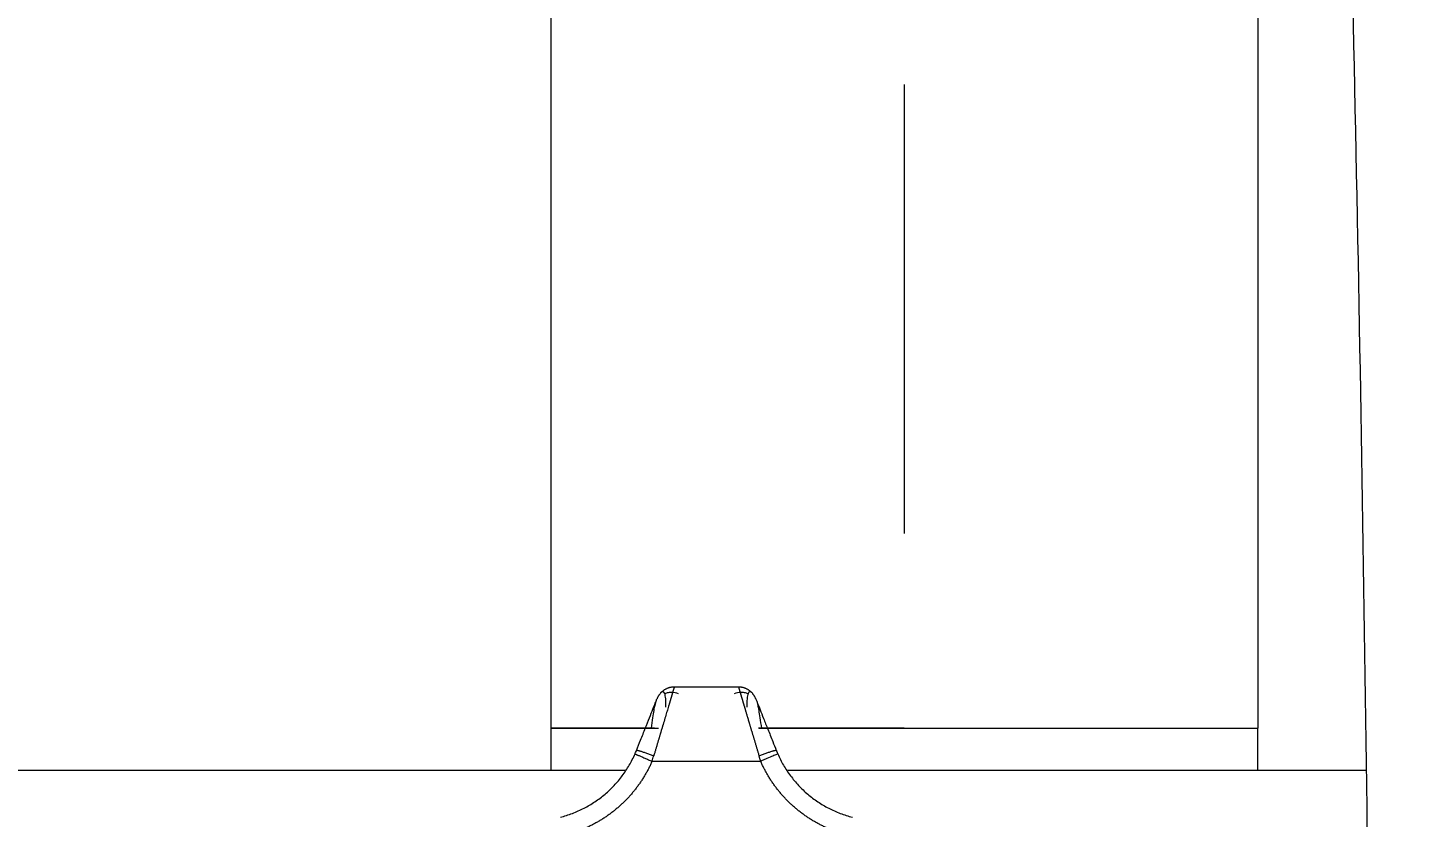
# Model space of a CAD drawing. Extents: x 19821 to 22981, y -91 to 2224.
# Drawn here: x 21851.72 to 21900.93, y 528.38 to 556.28 of the extents above; entities that cross this region are included whole.
import ezdxf

# ---------------------------------------------------------------- set-up
doc = ezdxf.new("R2010")
doc.units = 0
doc.header["$LTSCALE"] = 10
doc.header["$MEASUREMENT"] = 0
doc.header["$PDMODE"] = 3
doc.header["$PDSIZE"] = -10
doc.linetypes.add('CENTER2', pattern=[28.575, 19.05, -3.175, 3.175, -3.175])
doc.layers.get('0').update_dxf_attribs({"linetype": 'CONTINUOUS'})
doc.layers.get('DEFPOINTS').update_dxf_attribs({"linetype": 'CONTINUOUS'})
doc.layers.add('1', color=7, linetype='CONTINUOUS')
doc.layers.add('Cneter', color=1, linetype='CENTER2', lineweight=13)
doc.styles.add('Daelim Dimension', font='NanumGothic.ttf')
doc.dimstyles.new('DEFAULT', dxfattribs={"dimscale": 2, "dimtxt": 2, "dimasz": 2, "dimexe": 0, "dimexo": 2, "dimgap": 1, "dimtad": 1, "dimdec": 1, "dimzin": 9, "dimdsep": 46, "dimtxsty": 'Daelim Dimension', "dimcen": 0.5, "dimclrd": 5, "dimclre": 5, "dimclrt": 256, "dimadec": 1, "dimazin": 0, "dimtfac": 1, "dimtdec": 1, "dimtix": 1, "dimtmove": 0, "dimatfit": 3, "dimfxl": 1, "dimtolj": 1, "dimtzin": 1, "dimlwd": 9, "dimlwe": 9, "dimarcsym": 0})

# ---------------------------------------------------------------- blocks, each defined once
blk = doc.blocks.new('*D18')
at = {"color": 5, "lineweight": 9, "ltscale": 0.5, "transparency": 16777216}
for p, q in [((21836.723, 1429.779), (22153.24, 1429.779)), ((22151.24, 1421.779), (22151.24, 466.02)), ((21994.53, 458.02), (22153.24, 458.02))]:
    blk.add_line(p, q, dxfattribs=at)
at = {"color": 5, "ltscale": 0.5, "transparency": 16777216}
for points in [[(22149.907, 1421.779), (22152.573, 1421.779), (22151.24, 1429.779)], [(22149.907, 466.02), (22152.573, 466.02), (22151.24, 458.02)]]:
    blk.add_solid(points, dxfattribs=at)
at = {"layer": 'DEFPOINTS', "color": 0, "ltscale": 0.5, "transparency": 16777216}
for p in [(21832.723, 1429.779), (21990.53, 458.02), (22151.24, 458.02)]:
    blk.add_point(p, dxfattribs=at)
at = {"color": 7, "ltscale": 0.5, "transparency": 16777216, "insert": (22135.535, 943.9), "char_height": 20, "attachment_point": 5, "rotation": 90, "style": 'Daelim Dimension'}
blk.add_mtext('\\A1;(1140)', dxfattribs=at)

msp = doc.modelspace()

# ---------------------------------------------------------------- linework, layer by layer
at = {"layer": '1', "color": 7, "linetype": 'Continuous', "lineweight": 18}
for p, q in [((21870.223, 983.259), (21870.223, 531.52)), ((21895.223, 650.594), (21895.223, 531.52)), ((21876.86, 532.975), (21874.587, 532.975)), ((21870.223, 531.52), (21870.223, 530.02)), ((21870.223, 531.52), (21874.026, 531.52)), ((21873.893, 531.52), (21870.223, 531.52)), ((21882.723, 531.52), (21877.572, 531.52)), ((21877.584, 531.52), (21895.223, 531.52)), ((21882.723, 531.52), (21895.223, 531.52)), ((21895.223, 530.02), (21895.223, 531.52)), ((21872.854, 530.02), (21806.723, 530.02)), ((21899.059, 530.02), (21878.591, 530.02))]:
    msp.add_line(p, q, dxfattribs=at)
at = {"layer": '1', "color": 7, "linetype": 'Continuous', "lineweight": 13}
msp.add_line((21873.8, 530.35), (21877.646, 530.35), dxfattribs=at)
at = {"layer": '1', "color": 7, "linetype": 'Continuous', "lineweight": 18}
for points, knots in [([(21888.025, 779.952), (21888.238, 776.674), (21888.871, 766.862), (21889.908, 750.104), (21891.139, 729.096), (21892.387, 706.576), (21893.641, 682.796), (21894.898, 657.955), (21896.096, 632.352), (21897.183, 605.574), (21898.047, 579.459), (21898.685, 553.973), (21899.108, 529.283), (21899.322, 503.587), (21899.293, 476.977), (21899.026, 453.231), (21898.621, 432.733), (21898.167, 415.785), (21897.596, 399.297), (21896.921, 383.777), (21896.166, 369.722), (21895.365, 357.482), (21894.544, 347.062), (21893.721, 338.362), (21892.918, 331.244), (21892.151, 325.555), (21891.439, 321.11), (21890.809, 317.766), (21890.234, 315.091), (21889.642, 312.69), (21889.05, 310.635), (21888.371, 308.762), (21888.146, 308.254), (21888.188, 308.175), (21888.197, 308.169)], [0.4041142, 0.4041142, 0.4041142, 0.4041142, 0.4165351, 0.4412078, 0.4669387, 0.4944389, 0.5238962, 0.5535391, 0.584331, 0.615544, 0.6478333, 0.6746985, 0.7024416, 0.7310869, 0.7606885, 0.7912796, 0.8106884, 0.8300737, 0.8492597, 0.8679619, 0.8851419, 0.9006143, 0.9144439, 0.9267281, 0.9375794, 0.9471118, 0.9554287, 0.9626381, 0.9680855, 0.9748923, 0.9830338, 0.990006, 0.9987253, 1, 1, 1, 1]), ([(21891.093, 294.741), (21892.342, 294.758), (21894.542, 295.231), (21897.394, 297.194), (21899.544, 299.816), (21900.974, 302.588), (21901.905, 305.002), (21902.698, 307.439), (21903.347, 309.791), (21903.885, 312.006), (21904.45, 314.594), (21905.078, 317.85), (21905.834, 322.412), (21906.632, 328.121), (21907.464, 335.219), (21908.311, 343.851), (21909.156, 354.161), (21909.978, 366.257), (21910.758, 380.181), (21911.46, 395.64), (21912.059, 412.164), (21912.54, 429.215), (21912.975, 449.887), (21913.273, 473.877), (21913.332, 500.795), (21913.14, 526.801), (21912.734, 551.792), (21912.107, 577.589), (21911.251, 604.003), (21910.166, 631.064), (21908.966, 656.912), (21907.669, 682.633), (21906.341, 707.842), (21904.984, 732.245), (21903.643, 754.932), (21902.661, 770.587), (21902.13, 778.795), (21902.054, 779.952)], [0, 0, 0, 0, 0.0098692, 0.0185612, 0.0260259, 0.0349878, 0.0419891, 0.0482389, 0.0537814, 0.0586219, 0.0627631, 0.0698726, 0.0779196, 0.0871465, 0.0976336, 0.1094823, 0.1228, 0.1376865, 0.1542143, 0.1723311, 0.1910631, 0.2100056, 0.2289954, 0.2589947, 0.2880437, 0.3161446, 0.3433499, 0.3696884, 0.4013452, 0.4318616, 0.4619554, 0.4909507, 0.5220543, 0.5509332, 0.5778612, 0.6037331, 0.6079807, 0.6079807, 0.6079807, 0.6079807]), ([(21873.251, 530.737), (21873.3, 530.859), (21873.408, 531.13), (21873.566, 531.527), (21873.714, 531.9), (21873.834, 532.202), (21873.921, 532.42), (21873.968, 532.538), (21873.977, 532.561), (21873.977, 532.561)], [0, 0, 0, 0, 0.128875, 0.286698, 0.441451, 0.592421, 0.739904, 0.884651, 1, 1, 1, 1]), ([(21874.29, 532.259), (21874.294, 532.375), (21874.29, 532.565), (21874.255, 532.76), (21874.192, 532.83), (21874.137, 532.798), (21874.106, 532.765)], [0, 0, 0, 0, 0.271795, 0.527653, 0.76916, 1, 1, 1, 1]), ([(21874.741, 532.739), (21874.661, 532.768), (21874.539, 532.791), (21874.37, 532.777), (21874.288, 532.753), (21874.247, 532.737)], [0, 0, 0, 0, 0.480845, 0.738334, 1, 1, 1, 1]), ([(21874.541, 532.827), (21874.54, 532.824), (21874.539, 532.818), (21874.536, 532.808), (21874.533, 532.798), (21874.53, 532.788), (21874.526, 532.777), (21874.523, 532.766), (21874.52, 532.755), (21874.516, 532.743), (21874.513, 532.731), (21874.509, 532.719), (21874.506, 532.706), (21874.502, 532.693), (21874.498, 532.68), (21874.494, 532.667), (21874.49, 532.653), (21874.486, 532.639), (21874.482, 532.625), (21874.477, 532.61), (21874.473, 532.595), (21874.469, 532.58), (21874.464, 532.565), (21874.46, 532.549), (21874.455, 532.533), (21874.45, 532.517), (21874.445, 532.501), (21874.44, 532.484), (21874.435, 532.467), (21874.43, 532.449), (21874.425, 532.432), (21874.42, 532.414), (21874.414, 532.396), (21874.409, 532.378), (21874.4, 532.348), (21874.392, 532.323), (21874.387, 532.305)], [0, 0, 0, 0, 0.026091, 0.052313, 0.078649, 0.105098, 0.13166, 0.158334, 0.185118, 0.212013, 0.239016, 0.266127, 0.293345, 0.320668, 0.348096, 0.375627, 0.40326, 0.430994, 0.458828, 0.486761, 0.514791, 0.542917, 0.571138, 0.599454, 0.627862, 0.656362, 0.684952, 0.713632, 0.742401, 0.771256, 0.800198, 0.829226, 0.858337, 0.887532, 0.91681, 1, 1, 1, 1]), ([(21877.199, 532.737), (21877.159, 532.753), (21877.076, 532.777), (21876.907, 532.791), (21876.785, 532.768), (21876.706, 532.739)], [0, 0, 0, 0, 0.261666, 0.519154, 1, 1, 1, 1]), ([(21877.34, 532.765), (21877.309, 532.798), (21877.254, 532.83), (21877.191, 532.76), (21877.156, 532.565), (21877.153, 532.375), (21877.156, 532.259)], [0, 0, 0, 0, 0.230841, 0.472351, 0.728204, 1, 1, 1, 1]), ([(21877.469, 532.561), (21877.469, 532.561), (21877.479, 532.536), (21877.528, 532.413), (21877.619, 532.186), (21877.743, 531.872), (21877.897, 531.487), (21878.052, 531.098), (21878.154, 530.841), (21878.195, 530.737)], [0, 0, 0, 0, 0.118223, 0.265931, 0.416526, 0.570785, 0.728957, 0.890174, 1, 1, 1, 1]), ([(21873.918, 532.413), (21873.912, 532.397), (21873.896, 532.339), (21873.861, 532.157), (21873.817, 531.883), (21873.783, 531.656), (21873.765, 531.526)], [0, 0, 0, 0, 0.218753, 0.4571, 0.717514, 1, 1, 1, 1]), ([(21877.681, 531.526), (21877.663, 531.656), (21877.63, 531.883), (21877.586, 532.157), (21877.551, 532.339), (21877.535, 532.397), (21877.528, 532.413)], [0, 0, 0, 0, 0.28249, 0.542904, 0.781251, 1, 1, 1, 1]), ([(21873.199, 530.613), (21873.206, 530.628), (21873.224, 530.669), (21873.241, 530.71), (21873.251, 530.737)], [0, 0, 0, 0, 0.362334, 1, 1, 1, 1]), ([(21878.195, 530.737), (21878.206, 530.71), (21878.223, 530.669), (21878.24, 530.628), (21878.247, 530.613)], [0, 0, 0, 0, 0.637666, 1, 1, 1, 1])]:
    msp.add_open_spline(points, degree=3, knots=knots, dxfattribs=at)
for points, weights in [([(21874.587, 532.975), (21874.304, 532.975), (21874.077, 532.814), (21873.977, 532.561)], [1.04549496606, 0.957393552966, 0.997249027111, 1.16506138849]), ([(21877.469, 532.561), (21877.369, 532.814), (21877.143, 532.975), (21876.86, 532.975)], [1.16506064187, 0.997248794441, 0.957393629258, 1.04549514632])]:
    msp.add_rational_spline(points, weights, degree=3, dxfattribs=at)
at = {"layer": '1', "color": 7, "linetype": 'Continuous', "lineweight": 13}
for points, knots in [([(21874.587, 532.975), (21874.587, 532.975), (21874.587, 532.975), (21874.587, 532.974), (21874.586, 532.974), (21874.586, 532.973), (21874.586, 532.972), (21874.585, 532.97), (21874.585, 532.968), (21874.584, 532.967), (21874.584, 532.964), (21874.583, 532.962), (21874.582, 532.959), (21874.581, 532.956), (21874.58, 532.953), (21874.579, 532.949), (21874.578, 532.945), (21874.576, 532.941), (21874.575, 532.937), (21874.573, 532.932), (21874.572, 532.927), (21874.57, 532.922), (21874.569, 532.917), (21874.567, 532.911), (21874.565, 532.905), (21874.563, 532.898), (21874.561, 532.892), (21874.559, 532.885), (21874.557, 532.877), (21874.554, 532.87), (21874.552, 532.862), (21874.549, 532.854), (21874.547, 532.845), (21874.544, 532.836), (21874.542, 532.83), (21874.541, 532.827), (21874.541, 532.827)], [0, 0, 0, 0, 0.028463, 0.057041, 0.085732, 0.114537, 0.143455, 0.172485, 0.201629, 0.230884, 0.260253, 0.289734, 0.319327, 0.349033, 0.378852, 0.408785, 0.438831, 0.468991, 0.499265, 0.529655, 0.560161, 0.590783, 0.621522, 0.65238, 0.683358, 0.714455, 0.745674, 0.777016, 0.808483, 0.840075, 0.871794, 0.903642, 0.935621, 0.967732, 0.999977, 1, 1, 1, 1]), ([(21876.86, 532.975), (21876.86, 532.975), (21876.86, 532.975), (21876.86, 532.974), (21876.86, 532.974), (21876.86, 532.973), (21876.861, 532.971), (21876.861, 532.97), (21876.862, 532.968), (21876.862, 532.966), (21876.863, 532.964), (21876.864, 532.962), (21876.864, 532.959), (21876.865, 532.956), (21876.866, 532.952), (21876.867, 532.949), (21876.869, 532.945), (21876.87, 532.941), (21876.871, 532.936), (21876.872, 532.931), (21876.874, 532.926), (21876.876, 532.921), (21876.877, 532.915), (21876.879, 532.909), (21876.881, 532.903), (21876.883, 532.897), (21876.885, 532.89), (21876.887, 532.883), (21876.889, 532.876), (21876.891, 532.868), (21876.894, 532.86), (21876.896, 532.852), (21876.899, 532.843), (21876.901, 532.834), (21876.904, 532.825), (21876.907, 532.816), (21876.91, 532.806), (21876.913, 532.796), (21876.916, 532.786), (21876.919, 532.775), (21876.922, 532.765), (21876.925, 532.753), (21876.929, 532.742), (21876.932, 532.73), (21876.936, 532.718), (21876.94, 532.706), (21876.943, 532.693), (21876.947, 532.68), (21876.951, 532.667), (21876.955, 532.653), (21876.959, 532.64), (21876.964, 532.625), (21876.968, 532.611), (21876.972, 532.596), (21876.977, 532.581), (21876.981, 532.566), (21876.986, 532.55), (21876.991, 532.535), (21876.996, 532.518), (21877.001, 532.502), (21877.006, 532.485), (21877.011, 532.468), (21877.016, 532.451), (21877.021, 532.433), (21877.026, 532.416), (21877.032, 532.398), (21877.037, 532.379), (21877.043, 532.358), (21877.05, 532.335), (21877.058, 532.31), (21877.066, 532.283), (21877.074, 532.256), (21877.082, 532.229), (21877.09, 532.201), (21877.099, 532.172), (21877.108, 532.142), (21877.117, 532.112), (21877.126, 532.081), (21877.135, 532.049), (21877.145, 532.017), (21877.155, 531.984), (21877.165, 531.951), (21877.175, 531.916), (21877.186, 531.881), (21877.196, 531.846), (21877.207, 531.809), (21877.218, 531.773), (21877.229, 531.735), (21877.241, 531.697), (21877.252, 531.658), (21877.264, 531.618), (21877.276, 531.578), (21877.288, 531.537), (21877.301, 531.496), (21877.313, 531.453), (21877.326, 531.411), (21877.339, 531.367), (21877.352, 531.323), (21877.366, 531.278), (21877.379, 531.233), (21877.393, 531.187), (21877.407, 531.141), (21877.421, 531.094), (21877.435, 531.046), (21877.449, 530.998), (21877.464, 530.95), (21877.479, 530.9), (21877.493, 530.851), (21877.508, 530.8), (21877.524, 530.75), (21877.539, 530.698), (21877.554, 530.647), (21877.57, 530.595), (21877.58, 530.56), (21877.585, 530.542)], [0, 0, 0, 0, 0.005874, 0.011763, 0.017667, 0.023587, 0.029522, 0.035473, 0.041441, 0.047424, 0.053424, 0.05944, 0.065474, 0.071524, 0.077591, 0.083676, 0.089779, 0.095899, 0.102037, 0.108193, 0.114368, 0.120562, 0.126774, 0.133006, 0.139258, 0.145531, 0.151823, 0.158137, 0.164472, 0.170828, 0.177206, 0.183606, 0.190028, 0.196473, 0.202941, 0.209433, 0.215947, 0.222486, 0.229048, 0.235635, 0.242246, 0.248882, 0.255542, 0.262229, 0.26894, 0.275678, 0.282441, 0.289231, 0.296048, 0.302891, 0.309761, 0.316658, 0.323583, 0.330535, 0.337514, 0.344522, 0.351557, 0.35862, 0.365711, 0.372831, 0.379979, 0.387154, 0.394359, 0.401592, 0.408853, 0.416143, 0.423462, 0.430811, 0.440527, 0.450357, 0.460302, 0.470363, 0.48054, 0.490834, 0.501246, 0.511775, 0.522422, 0.533187, 0.544071, 0.555074, 0.566196, 0.577438, 0.5888, 0.600282, 0.611885, 0.623609, 0.635453, 0.647419, 0.659505, 0.671713, 0.68404, 0.696488, 0.709056, 0.721743, 0.73455, 0.747475, 0.76052, 0.773684, 0.786967, 0.800368, 0.813887, 0.827524, 0.841277, 0.855147, 0.869133, 0.883234, 0.897448, 0.911774, 0.926212, 0.940759, 0.955413, 0.970172, 0.985035, 1, 1, 1, 1]), ([(21874.387, 532.305), (21874.377, 532.273), (21874.35, 532.183), (21874.303, 532.023), (21874.241, 531.817), (21874.194, 531.657), (21874.164, 531.558), (21874.155, 531.527), (21874.145, 531.495), (21874.135, 531.462), (21874.125, 531.428), (21874.115, 531.392), (21874.104, 531.355), (21874.092, 531.317), (21874.08, 531.277), (21874.068, 531.236), (21874.056, 531.194), (21874.043, 531.151), (21874.03, 531.107), (21874.016, 531.061), (21874.003, 531.014), (21873.988, 530.966), (21873.974, 530.916), (21873.959, 530.866), (21873.943, 530.814), (21873.927, 530.762), (21873.911, 530.708), (21873.895, 530.654), (21873.878, 530.598), (21873.867, 530.561), (21873.861, 530.542)], [0, 0, 0, 0, 0.067079, 0.182016, 0.306685, 0.440538, 0.457036, 0.474172, 0.49194, 0.510337, 0.52936, 0.549003, 0.56926, 0.590125, 0.61159, 0.633649, 0.656295, 0.679523, 0.703324, 0.727692, 0.752617, 0.77809, 0.8041, 0.830633, 0.857678, 0.88522, 0.913241, 0.941725, 0.970652, 1, 1, 1, 1]), ([(21877.646, 530.35), (21877.643, 530.359), (21877.637, 530.378), (21877.628, 530.405), (21877.619, 530.433), (21877.61, 530.461), (21877.602, 530.488), (21877.594, 530.515), (21877.588, 530.533), (21877.585, 530.542)], [0, 0, 0, 0, 0.145761, 0.290604, 0.434496, 0.57741, 0.719317, 0.860189, 1, 1, 1, 1]), ([(21878.247, 530.613), (21878.247, 530.613), (21878.244, 530.612), (21878.23, 530.606), (21878.219, 530.601), (21878.175, 530.581), (21878.129, 530.562), (21878.012, 530.51), (21877.941, 530.479), (21877.83, 530.43), (21877.792, 530.414), (21877.718, 530.381), (21877.681, 530.365), (21877.646, 530.35)], [0, 0, 0, 0, 0.125, 0.125, 0.25, 0.25, 0.5, 0.5, 0.75, 0.75, 0.875, 0.875, 1, 1, 1, 1])]:
    msp.add_open_spline(points, degree=3, knots=knots, dxfattribs=at)
at = {"layer": '1', "color": 7, "linetype": 'Continuous', "lineweight": 18}
for points in [[(21870.561, 528.376), (21870.705, 528.412), (21870.99, 528.502), (21871.4, 528.685), (21871.786, 528.912), (21872.144, 529.183), (21872.469, 529.491), (21872.757, 529.835), (21873.004, 530.21), (21873.139, 530.476), (21873.199, 530.613)], [(21878.247, 530.613), (21878.307, 530.476), (21878.442, 530.21), (21878.689, 529.835), (21878.977, 529.491), (21879.302, 529.183), (21879.66, 528.912), (21880.046, 528.685), (21880.456, 528.502), (21880.741, 528.412), (21880.886, 528.376)]]:
    msp.add_open_spline(points, degree=3, dxfattribs=at)
at = {"layer": '1', "color": 7, "linetype": 'Continuous', "lineweight": 13}
for points, weights in [([(21873.199, 530.613), (21873.199, 530.613), (21873.448, 530.504), (21873.8, 530.35)], [1.17157279675, 0.942808999337, 0.942809067749, 1.17157300199]), ([(21873.251, 530.737), (21873.261, 530.761), (21873.511, 530.681), (21873.861, 530.542)], [1.16506565167, 0.944974982559, 0.944978116156, 1.16507505246]), ([(21877.585, 530.542), (21877.935, 530.681), (21878.186, 530.761), (21878.195, 530.737)], [1.16507525966, 0.944980566908, 0.944974913592, 1.16505829971])]:
    msp.add_rational_spline(points, weights, degree=3, dxfattribs=at)
for points, degree in [([(21873.8, 530.35), (21873.822, 530.413), (21873.842, 530.478), (21873.861, 530.542)], 3), ([(21873.8, 530.35), (21873.59, 529.869), (21872.964, 529.028), (21872.163, 528.349), (21871.231, 527.869), (21870.722, 527.74)], 2), ([(21880.724, 527.74), (21880.216, 527.869), (21879.284, 528.349), (21878.483, 529.027), (21877.856, 529.869), (21877.646, 530.35)], 2)]:
    msp.add_open_spline(points, degree=degree, dxfattribs=at)
at = {"layer": 'Cneter', "lineweight": 5, "ltscale": 0.5}
msp.add_line((21882.723, 1379.779), (21882.723, 519.04), dxfattribs=at)

# ---------------------------------------------------------------- dimensions: what is measured, and where the dimension line sits
at = {"color": 5, "ltscale": 0.5}
dim = msp.add_linear_dim(base=(22151.24, 458.02), p1=(21832.723, 1429.779), p2=(21990.53, 458.02), angle=90, text='(1140)', dimstyle='DEFAULT', override={"dimtxt": 10, "dimasz": 4, "dimexe": 1, "dimdec": 0, "dimclrt": 7}, dxfattribs=at)
dim.commit()
dim.dimension.update_dxf_attribs({"geometry": '*D18', "text_midpoint": (22135.535, 943.9)})

doc.saveas('drawing.dxf')
